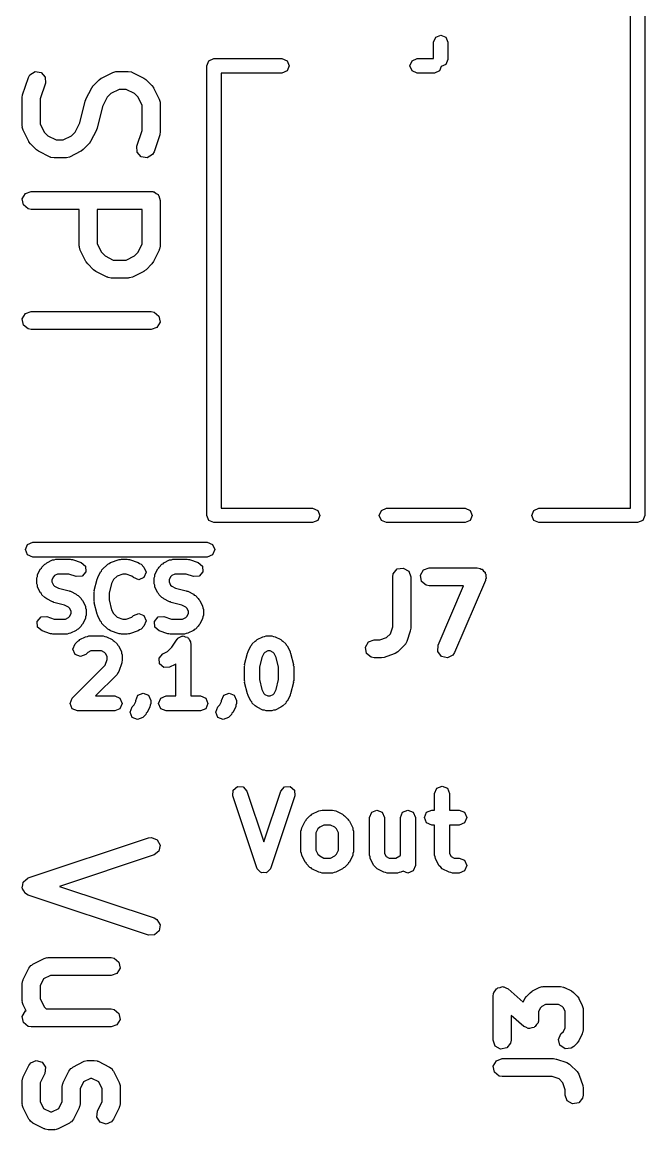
# Model space of a CAD drawing. Extents: x 83.3 to 116.7, y -116.6 to -83.3.
# Drawn here: x 83.27 to 88.46, y -107.72 to -98.49 of the extents above; entities that cross this region are included whole.
import ezdxf

# ---------------------------------------------------------------- set-up
doc = ezdxf.new("R2010")
doc.units = 0
doc.layers.add('BLACK', color=7, linetype='CONTINUOUS')

msp = doc.modelspace()

# ---------------------------------------------------------------- linework, layer by layer
at = {"layer": 'BLACK', "linetype": 'CONTINUOUS'}
for p, q in [((88.46, -97.4), (88.46, -102.6)), ((88.34, -102.54), (88.34, -97.46)), ((86.7, -98.6585), (86.7176, -98.616)), ((86.7176, -98.616), (86.76, -98.5985)), ((86.76, -98.5985), (86.8024, -98.616)), ((86.8024, -98.616), (86.82, -98.6585)), ((86.7, -98.795), (86.7, -98.6585)), ((86.82, -98.6585), (86.82, -98.8015)), ((84.81, -98.855), (84.8276, -98.8126)), ((84.8276, -98.8126), (84.87, -98.795)), ((84.87, -98.795), (85.4365, -98.795)), ((85.4365, -98.795), (85.479, -98.8126)), ((85.479, -98.8126), (85.4965, -98.855)), ((86.5035, -98.855), (86.521, -98.8126)), ((86.521, -98.8126), (86.5635, -98.795)), ((86.5635, -98.795), (86.7, -98.795)), ((86.82, -98.8015), (86.8024, -98.844)), ((83.3365, -98.9296), (83.3802, -98.9027)), ((83.3802, -98.9027), (83.4309, -98.9102)), ((83.4309, -98.9102), (83.465, -98.9486)), ((83.9331, -98.9567), (84.0284, -98.9091)), ((84.0284, -98.9091), (84.0533, -98.9017)), ((84.0533, -98.9017), (84.0577, -98.9027)), ((84.0577, -98.9027), (84.0619, -98.9012)), ((84.0619, -98.9012), (84.1571, -98.9012)), ((84.1571, -98.9012), (84.1828, -98.9057)), ((84.1828, -98.9057), (84.1862, -98.9086)), ((84.1862, -98.9086), (84.1907, -98.9091)), ((84.1907, -98.9091), (84.2859, -98.9567)), ((84.81, -102.6), (84.81, -98.855)), ((85.479, -98.8974), (85.4365, -98.915)), ((85.4965, -98.855), (85.479, -98.8974)), ((86.521, -98.8974), (86.5035, -98.855)), ((86.5635, -98.915), (86.521, -98.8974)), ((86.749, -98.8974), (86.7065, -98.915)), ((86.7646, -98.8596), (86.749, -98.8974)), ((86.8024, -98.844), (86.7646, -98.8596)), ((83.2765, -99.0953), (83.3241, -98.9525)), ((83.3241, -98.9525), (83.3365, -98.9296)), ((83.4664, -98.9999), (83.4226, -99.1312)), ((83.465, -98.9486), (83.4664, -98.9999)), ((83.866, -99.0184), (83.9136, -98.9708)), ((83.9136, -98.9708), (83.932, -98.9579)), ((83.932, -98.9579), (83.9331, -98.9567)), ((84.2859, -98.9567), (84.3039, -98.9701)), ((84.3039, -98.9701), (84.3054, -98.9708)), ((84.3054, -98.9708), (84.353, -99.0184)), ((85.4365, -98.915), (84.93, -98.915)), ((84.93, -98.915), (84.93, -102.54)), ((86.7065, -98.915), (86.5635, -98.915)), ((83.2765, -99.097), (83.2765, -99.0953)), ((83.8043, -99.1331), (83.852, -99.0379)), ((83.852, -99.0379), (83.8653, -99.0199)), ((83.8653, -99.0199), (83.866, -99.0184)), ((84.0111, -99.0854), (83.9807, -99.1159)), ((84.0796, -99.0512), (84.0111, -99.0854)), ((84.1394, -99.0512), (84.0796, -99.0512)), ((84.208, -99.0854), (84.1394, -99.0512)), ((84.2384, -99.1159), (84.208, -99.0854)), ((84.353, -99.0184), (84.3659, -99.0368)), ((84.3659, -99.0368), (84.3671, -99.0379)), ((84.3671, -99.0379), (84.4147, -99.1331)), ((83.2726, -99.119), (83.2765, -99.097)), ((83.2726, -99.3571), (83.2726, -99.119)), ((83.4226, -99.1312), (83.4226, -99.3394)), ((83.753, -99.331), (83.7987, -99.1485)), ((83.7987, -99.1485), (83.8039, -99.1367)), ((83.8039, -99.1367), (83.8043, -99.1331)), ((83.9807, -99.1159), (83.9422, -99.1928)), ((84.2726, -99.1844), (84.2384, -99.1159)), ((84.2726, -99.3926), (84.2726, -99.1844)), ((84.4147, -99.1331), (84.4221, -99.1581)), ((84.4221, -99.1581), (84.4211, -99.1625)), ((84.4211, -99.1625), (84.4226, -99.1667)), ((84.4226, -99.1667), (84.4226, -99.4048)), ((83.9422, -99.1928), (83.8966, -99.3753)), ((83.2742, -99.3614), (83.2726, -99.3571)), ((83.2731, -99.3657), (83.2742, -99.3614)), ((83.2805, -99.3907), (83.2731, -99.3657)), ((83.4226, -99.3394), (83.4569, -99.408)), ((83.7146, -99.408), (83.753, -99.331)), ((83.3282, -99.4859), (83.2805, -99.3907)), ((83.4569, -99.408), (83.4873, -99.4384)), ((83.4873, -99.4384), (83.5558, -99.4726)), ((83.6156, -99.4726), (83.6841, -99.4384)), ((83.6841, -99.4384), (83.7146, -99.408)), ((83.8909, -99.3907), (83.8433, -99.4859)), ((83.8913, -99.3872), (83.8909, -99.3907)), ((83.8966, -99.3753), (83.8913, -99.3872)), ((84.2288, -99.5239), (84.2726, -99.3926)), ((84.4188, -99.4285), (84.3712, -99.5713)), ((84.4226, -99.4048), (84.4187, -99.4268)), ((84.4187, -99.4268), (84.4188, -99.4285)), ((83.3293, -99.487), (83.3282, -99.4859)), ((83.3422, -99.5054), (83.3293, -99.487)), ((83.3898, -99.553), (83.3422, -99.5054)), ((83.3913, -99.5537), (83.3898, -99.553)), ((83.4093, -99.5671), (83.3913, -99.5537)), ((83.5558, -99.4726), (83.6156, -99.4726)), ((83.7816, -99.553), (83.7632, -99.5659)), ((83.8292, -99.5054), (83.7816, -99.553)), ((83.8299, -99.5039), (83.8292, -99.5054)), ((83.8433, -99.4859), (83.8299, -99.5039)), ((84.2302, -99.5752), (84.2288, -99.5239)), ((83.5046, -99.6147), (83.4093, -99.5671)), ((83.509, -99.6152), (83.5046, -99.6147)), ((83.5124, -99.6181), (83.509, -99.6152)), ((83.5381, -99.6226), (83.5124, -99.6181)), ((83.6333, -99.6226), (83.5381, -99.6226)), ((83.6375, -99.6211), (83.6333, -99.6226)), ((83.6419, -99.6221), (83.6375, -99.6211)), ((83.6669, -99.6147), (83.6419, -99.6221)), ((83.7621, -99.5671), (83.6669, -99.6147)), ((83.7632, -99.5659), (83.7621, -99.5671)), ((84.2643, -99.6136), (84.2302, -99.5752)), ((84.315, -99.6211), (84.2643, -99.6136)), ((84.3587, -99.5942), (84.315, -99.6211)), ((84.3712, -99.5713), (84.3587, -99.5942)), ((83.2738, -99.9632), (83.2994, -99.9187)), ((83.2994, -99.9187), (83.3476, -99.9012)), ((83.3476, -99.9012), (84.3476, -99.9012)), ((84.3476, -99.9012), (84.3574, -99.9029)), ((84.3574, -99.9029), (84.3606, -99.9023)), ((84.3606, -99.9023), (84.3635, -99.904)), ((84.3635, -99.904), (84.3733, -99.9057)), ((84.3733, -99.9057), (84.3882, -99.9182)), ((84.3882, -99.9182), (84.4051, -99.928)), ((83.2827, -100.014), (83.2738, -99.9632)), ((83.322, -100.047), (83.2827, -100.014)), ((84.4051, -99.928), (84.4074, -99.9343)), ((84.4074, -99.9343), (84.4126, -99.9387)), ((84.4126, -99.9387), (84.416, -99.9579)), ((84.416, -99.9579), (84.4226, -99.9762)), ((84.4226, -99.9762), (84.4226, -100.357)), ((83.3476, -100.051), (83.322, -100.047)), ((83.7488, -100.051), (83.3476, -100.051)), ((83.7488, -100.357), (83.7488, -100.051)), ((83.8988, -100.051), (83.8988, -100.339)), ((84.2726, -100.051), (83.8988, -100.051)), ((84.2726, -100.339), (84.2726, -100.051)), ((83.7503, -100.361), (83.7488, -100.357)), ((83.7493, -100.366), (83.7503, -100.361)), ((83.7567, -100.391), (83.7493, -100.366)), ((83.8988, -100.339), (83.9331, -100.408)), ((84.2384, -100.408), (84.2726, -100.339)), ((84.4152, -100.386), (84.4147, -100.391)), ((84.4181, -100.383), (84.4152, -100.386)), ((84.4226, -100.357), (84.4181, -100.383)), ((83.8043, -100.486), (83.7567, -100.391)), ((83.9331, -100.408), (83.9635, -100.438)), ((83.9635, -100.438), (84.032, -100.473)), ((84.032, -100.473), (84.1394, -100.473)), ((84.1394, -100.473), (84.208, -100.438)), ((84.208, -100.438), (84.2384, -100.408)), ((84.4147, -100.391), (84.3671, -100.486)), ((83.8055, -100.487), (83.8043, -100.486)), ((83.8184, -100.505), (83.8055, -100.487)), ((83.866, -100.553), (83.8184, -100.505)), ((83.8675, -100.554), (83.866, -100.553)), ((83.8855, -100.567), (83.8675, -100.554)), ((83.9807, -100.615), (83.8855, -100.567)), ((84.2859, -100.567), (84.1907, -100.615)), ((84.287, -100.566), (84.2859, -100.567)), ((84.3054, -100.553), (84.287, -100.566)), ((84.353, -100.505), (84.3054, -100.553)), ((84.3537, -100.504), (84.353, -100.505)), ((84.3671, -100.486), (84.3537, -100.504)), ((83.9852, -100.615), (83.9807, -100.615)), ((83.9886, -100.618), (83.9852, -100.615)), ((84.0143, -100.623), (83.9886, -100.618)), ((84.1571, -100.623), (84.0143, -100.623)), ((84.1614, -100.621), (84.1571, -100.623)), ((84.1657, -100.622), (84.1614, -100.621)), ((84.1907, -100.615), (84.1657, -100.622)), ((83.2738, -100.963), (83.2994, -100.919)), ((83.2994, -100.919), (83.3476, -100.901)), ((83.3476, -100.901), (84.3476, -100.901)), ((84.3476, -100.901), (84.3733, -100.906)), ((84.3733, -100.906), (84.4126, -100.939)), ((84.4126, -100.939), (84.4215, -100.989)), ((83.2827, -101.014), (83.2738, -100.963)), ((83.322, -101.047), (83.2827, -101.014)), ((84.3958, -101.034), (84.3476, -101.051)), ((84.4215, -100.989), (84.3958, -101.034)), ((83.3476, -101.051), (83.322, -101.047)), ((84.3476, -101.051), (83.3476, -101.051)), ((84.8276, -102.642), (84.81, -102.6)), ((84.93, -102.54), (85.6925, -102.54)), ((85.6925, -102.54), (85.7349, -102.558)), ((85.7349, -102.558), (85.7525, -102.6)), ((85.7525, -102.6), (85.7349, -102.642)), ((86.2475, -102.6), (86.2651, -102.558)), ((86.2651, -102.642), (86.2475, -102.6)), ((86.2651, -102.558), (86.3075, -102.54)), ((86.3075, -102.54), (86.9625, -102.54)), ((86.9625, -102.54), (87.0049, -102.558)), ((87.0049, -102.558), (87.0225, -102.6)), ((87.0225, -102.6), (87.0049, -102.642)), ((87.5175, -102.6), (87.5351, -102.558)), ((87.5351, -102.642), (87.5175, -102.6)), ((87.5351, -102.558), (87.5775, -102.54)), ((87.5775, -102.54), (88.34, -102.54)), ((88.46, -102.6), (88.4424, -102.642)), ((84.87, -102.66), (84.8276, -102.642)), ((85.6925, -102.66), (84.87, -102.66)), ((85.7349, -102.642), (85.6925, -102.66)), ((86.3075, -102.66), (86.2651, -102.642)), ((86.9625, -102.66), (86.3075, -102.66)), ((87.0049, -102.642), (86.9625, -102.66)), ((87.5775, -102.66), (87.5351, -102.642)), ((88.4, -102.66), (87.5775, -102.66)), ((88.4424, -102.642), (88.4, -102.66)), ((83.3, -102.885), (83.3183, -102.841)), ((83.3183, -102.841), (83.3625, -102.822)), ((83.3625, -102.822), (84.8149, -102.822)), ((84.8149, -102.822), (84.8591, -102.841)), ((84.8591, -102.841), (84.8774, -102.885)), ((83.3183, -102.929), (83.3, -102.885)), ((83.3625, -102.947), (83.3183, -102.929)), ((84.8149, -102.947), (83.3625, -102.947)), ((83.4774, -102.994), (83.525, -102.97)), ((83.525, -102.97), (83.5395, -102.969)), ((83.5395, -102.969), (83.553, -102.964)), ((83.553, -102.964), (83.672, -102.964)), ((83.672, -102.964), (83.6815, -102.968)), ((83.6815, -102.968), (83.6918, -102.967)), ((83.6918, -102.967), (83.7632, -102.991)), ((84.0094, -102.991), (84.0808, -102.967)), ((84.0808, -102.967), (84.0911, -102.968)), ((84.0911, -102.968), (84.1006, -102.964)), ((84.1006, -102.964), (84.1482, -102.964)), ((84.1482, -102.964), (84.1577, -102.968)), ((84.1577, -102.968), (84.168, -102.967)), ((84.168, -102.967), (84.2394, -102.991)), ((84.4536, -102.994), (84.5012, -102.97)), ((84.5012, -102.97), (84.5157, -102.969)), ((84.5157, -102.969), (84.5292, -102.964)), ((84.5292, -102.964), (84.6482, -102.964)), ((84.6482, -102.964), (84.6577, -102.968)), ((84.6577, -102.968), (84.668, -102.967)), ((84.668, -102.967), (84.7394, -102.991)), ((84.8591, -102.929), (84.8149, -102.947)), ((84.8774, -102.885), (84.8591, -102.929)), ((83.4018, -103.093), (83.4256, -103.046)), ((83.4256, -103.046), (83.4334, -103.039)), ((83.4334, -103.039), (83.4374, -103.03)), ((83.4374, -103.03), (83.4612, -103.006)), ((83.4612, -103.006), (83.4707, -103.002)), ((83.4707, -103.002), (83.4774, -102.994)), ((83.7632, -102.991), (83.7994, -103.022)), ((83.7994, -103.022), (83.8027, -103.07)), ((83.9256, -103.07), (83.9334, -103.063)), ((83.9334, -103.063), (83.9374, -103.053)), ((83.9374, -103.053), (83.985, -103.006)), ((83.985, -103.006), (83.9984, -103)), ((83.9984, -103), (84.0094, -102.991)), ((84.2394, -102.991), (84.2504, -103)), ((84.2504, -103), (84.2638, -103.006)), ((84.2638, -103.006), (84.2876, -103.03)), ((84.2876, -103.03), (84.306, -103.074)), ((84.378, -103.093), (84.4018, -103.046)), ((84.4018, -103.046), (84.4096, -103.039)), ((84.4096, -103.039), (84.4135, -103.03)), ((84.4135, -103.03), (84.4374, -103.006)), ((84.4374, -103.006), (84.4469, -103.002)), ((84.4469, -103.002), (84.4536, -102.994)), ((84.7394, -102.991), (84.7755, -103.022)), ((84.7755, -103.022), (84.7789, -103.07)), ((86.3645, -103.086), (86.3975, -103.046)), ((86.3975, -103.046), (86.448, -103.038)), ((86.448, -103.038), (86.4925, -103.063)), ((86.4925, -103.063), (86.51, -103.111)), ((86.5897, -103.098), (86.6154, -103.054)), ((86.6154, -103.054), (86.6636, -103.036)), ((86.6636, -103.036), (87.0636, -103.036)), ((87.0636, -103.036), (87.0892, -103.041)), ((87.0892, -103.041), (87.096, -103.047)), ((87.096, -103.047), (87.1046, -103.049)), ((87.1046, -103.049), (87.1151, -103.063)), ((87.1151, -103.063), (87.1285, -103.074)), ((83.3952, -103.121), (83.4008, -103.108)), ((83.3952, -103.169), (83.3952, -103.121)), ((83.4008, -103.108), (83.4018, -103.093)), ((83.5329, -103.111), (83.5202, -103.136)), ((83.5202, -103.136), (83.5202, -103.154)), ((83.5202, -103.154), (83.5329, -103.18)), ((83.5424, -103.101), (83.5329, -103.111)), ((83.5677, -103.089), (83.5424, -103.101)), ((83.6619, -103.089), (83.5677, -103.089)), ((83.7237, -103.109), (83.6619, -103.089)), ((83.7714, -103.106), (83.7237, -103.109)), ((83.8027, -103.07), (83.7714, -103.106)), ((83.8733, -103.225), (83.8971, -103.13)), ((83.8971, -103.13), (83.9013, -103.124)), ((83.9013, -103.124), (83.9018, -103.117)), ((83.9018, -103.117), (83.9256, -103.07)), ((84.0329, -103.135), (84.0167, -103.167)), ((84.0629, -103.105), (84.0329, -103.135)), ((84.1107, -103.089), (84.0629, -103.105)), ((84.1381, -103.089), (84.1107, -103.089)), ((84.1859, -103.105), (84.1381, -103.089)), ((84.1993, -103.118), (84.1859, -103.105)), ((84.2435, -103.136), (84.1993, -103.118)), ((84.2876, -103.118), (84.2435, -103.136)), ((84.306, -103.074), (84.2876, -103.118)), ((84.3714, -103.121), (84.377, -103.108)), ((84.3714, -103.169), (84.3714, -103.121)), ((84.377, -103.108), (84.378, -103.093)), ((84.5091, -103.111), (84.4964, -103.136)), ((84.4964, -103.136), (84.4964, -103.154)), ((84.4964, -103.154), (84.5091, -103.18)), ((84.5186, -103.101), (84.5091, -103.111)), ((84.5439, -103.089), (84.5186, -103.101)), ((84.6381, -103.089), (84.5439, -103.089)), ((84.6999, -103.109), (84.6381, -103.089)), ((84.7476, -103.106), (84.6999, -103.109)), ((84.7789, -103.07), (84.7476, -103.106)), ((86.36, -103.111), (86.3645, -103.086)), ((86.36, -103.528), (86.36, -103.111)), ((86.51, -103.111), (86.51, -103.54)), ((86.5986, -103.149), (86.5897, -103.098)), ((86.6379, -103.182), (86.5986, -103.149)), ((87.1325, -103.141), (86.8754, -103.741)), ((87.1285, -103.074), (87.1301, -103.083)), ((87.1301, -103.083), (87.1354, -103.09)), ((87.133, -103.132), (87.1325, -103.141)), ((87.1374, -103.124), (87.133, -103.132)), ((87.1354, -103.09), (87.1344, -103.107)), ((87.1344, -103.107), (87.1374, -103.124)), ((83.4008, -103.182), (83.3952, -103.169)), ((83.4018, -103.197), (83.4008, -103.182)), ((83.4256, -103.245), (83.4018, -103.197)), ((83.4334, -103.251), (83.4256, -103.245)), ((83.5329, -103.18), (83.5424, -103.189)), ((83.5424, -103.189), (83.5748, -103.205)), ((83.5748, -103.205), (83.6634, -103.227)), ((83.6634, -103.227), (83.6691, -103.232)), ((83.6691, -103.232), (83.6762, -103.232)), ((83.6762, -103.232), (83.7238, -103.256)), ((83.8714, -103.24), (83.8745, -103.233)), ((83.8714, -103.312), (83.8714, -103.24)), ((83.8745, -103.233), (83.8733, -103.225)), ((84.0167, -103.167), (83.9964, -103.248)), ((83.9964, -103.248), (83.9964, -103.304)), ((84.377, -103.182), (84.3714, -103.169)), ((84.378, -103.197), (84.377, -103.182)), ((84.4018, -103.245), (84.378, -103.197)), ((84.4096, -103.251), (84.4018, -103.245)), ((84.5091, -103.18), (84.5186, -103.189)), ((84.5186, -103.189), (84.551, -103.205)), ((84.551, -103.205), (84.6396, -103.227)), ((84.6396, -103.227), (84.6453, -103.232)), ((84.6453, -103.232), (84.6524, -103.232)), ((84.6524, -103.232), (84.7, -103.256)), ((86.6636, -103.186), (86.6379, -103.182)), ((86.9498, -103.186), (86.6636, -103.186)), ((86.7375, -103.682), (86.9498, -103.186)), ((83.4374, -103.261), (83.4334, -103.251)), ((83.4612, -103.285), (83.4374, -103.261)), ((83.4707, -103.289), (83.4612, -103.285)), ((83.4774, -103.296), (83.4707, -103.289)), ((83.525, -103.32), (83.4774, -103.296)), ((83.5321, -103.321), (83.525, -103.32)), ((83.5378, -103.325), (83.5321, -103.321)), ((83.6264, -103.347), (83.5378, -103.325)), ((83.7238, -103.256), (83.7305, -103.264)), ((83.7305, -103.264), (83.74, -103.268)), ((83.74, -103.268), (83.7638, -103.292)), ((83.7638, -103.292), (83.7678, -103.301)), ((83.7678, -103.301), (83.7755, -103.308)), ((83.7755, -103.308), (83.7994, -103.355)), ((83.8745, -103.319), (83.8714, -103.312)), ((83.8733, -103.327), (83.8745, -103.319)), ((83.8971, -103.422), (83.8733, -103.327)), ((83.9964, -103.304), (84.0167, -103.385)), ((84.4135, -103.261), (84.4096, -103.251)), ((84.4374, -103.285), (84.4135, -103.261)), ((84.4469, -103.289), (84.4374, -103.285)), ((84.4536, -103.296), (84.4469, -103.289)), ((84.5012, -103.32), (84.4536, -103.296)), ((84.5083, -103.321), (84.5012, -103.32)), ((84.514, -103.325), (84.5083, -103.321)), ((84.6026, -103.347), (84.514, -103.325)), ((84.7, -103.256), (84.7067, -103.264)), ((84.7067, -103.264), (84.7162, -103.268)), ((84.7162, -103.268), (84.74, -103.292)), ((84.74, -103.292), (84.744, -103.301)), ((84.744, -103.301), (84.7517, -103.308)), ((84.7517, -103.308), (84.7755, -103.355)), ((83.6588, -103.363), (83.6264, -103.347)), ((83.6683, -103.373), (83.6588, -103.363)), ((83.681, -103.398), (83.6683, -103.373)), ((83.6683, -103.442), (83.681, -103.416)), ((83.681, -103.416), (83.681, -103.398)), ((83.7994, -103.355), (83.8004, -103.37)), ((83.8004, -103.37), (83.806, -103.383)), ((83.806, -103.431), (83.8004, -103.444)), ((83.806, -103.383), (83.806, -103.431)), ((83.9013, -103.428), (83.8971, -103.422)), ((83.9018, -103.435), (83.9013, -103.428)), ((84.0167, -103.385), (84.0329, -103.418)), ((84.0329, -103.418), (84.0629, -103.448)), ((84.1993, -103.434), (84.2435, -103.416)), ((84.2435, -103.416), (84.2876, -103.434)), ((84.635, -103.363), (84.6026, -103.347)), ((84.6445, -103.373), (84.635, -103.363)), ((84.6571, -103.398), (84.6445, -103.373)), ((84.6445, -103.442), (84.6571, -103.416)), ((84.6571, -103.416), (84.6571, -103.398)), ((84.7755, -103.355), (84.7766, -103.37)), ((84.7766, -103.37), (84.7821, -103.383)), ((84.7821, -103.431), (84.7766, -103.444)), ((84.7821, -103.383), (84.7821, -103.431)), ((83.3984, -103.483), (83.4298, -103.446)), ((83.4018, -103.53), (83.3984, -103.483)), ((83.4298, -103.446), (83.4775, -103.443)), ((83.4775, -103.443), (83.5393, -103.464)), ((83.5393, -103.464), (83.6335, -103.464)), ((83.6335, -103.464), (83.6588, -103.451)), ((83.6588, -103.451), (83.6683, -103.442)), ((83.7638, -103.523), (83.74, -103.547)), ((83.7678, -103.513), (83.7638, -103.523)), ((83.7755, -103.507), (83.7678, -103.513)), ((83.7994, -103.459), (83.7755, -103.507)), ((83.8004, -103.444), (83.7994, -103.459)), ((83.9256, -103.483), (83.9018, -103.435)), ((83.9334, -103.489), (83.9256, -103.483)), ((83.9374, -103.499), (83.9334, -103.489)), ((83.985, -103.547), (83.9374, -103.499)), ((84.0629, -103.448), (84.1107, -103.464)), ((84.1107, -103.464), (84.1381, -103.464)), ((84.1381, -103.464), (84.1859, -103.448)), ((84.1859, -103.448), (84.1993, -103.434)), ((84.2876, -103.523), (84.2638, -103.547)), ((84.2876, -103.434), (84.306, -103.479)), ((84.306, -103.479), (84.2876, -103.523)), ((84.3746, -103.483), (84.406, -103.446)), ((84.378, -103.53), (84.3746, -103.483)), ((84.406, -103.446), (84.4537, -103.443)), ((84.4537, -103.443), (84.5155, -103.464)), ((84.5155, -103.464), (84.6097, -103.464)), ((84.6097, -103.464), (84.635, -103.451)), ((84.635, -103.451), (84.6445, -103.442)), ((84.74, -103.523), (84.7162, -103.547)), ((84.744, -103.513), (84.74, -103.523)), ((84.7517, -103.507), (84.744, -103.513)), ((84.7755, -103.459), (84.7517, -103.507)), ((84.7766, -103.444), (84.7755, -103.459)), ((83.438, -103.562), (83.4018, -103.53)), ((83.5094, -103.585), (83.438, -103.562)), ((83.5197, -103.585), (83.5094, -103.585)), ((83.5292, -103.589), (83.5197, -103.585)), ((83.6482, -103.589), (83.5292, -103.589)), ((83.6617, -103.583), (83.6482, -103.589)), ((83.6762, -103.582), (83.6617, -103.583)), ((83.7238, -103.558), (83.6762, -103.582)), ((83.7305, -103.551), (83.7238, -103.558)), ((83.74, -103.547), (83.7305, -103.551)), ((83.7536, -103.634), (83.8012, -103.61)), ((83.8012, -103.61), (83.8157, -103.609)), ((83.8157, -103.609), (83.8292, -103.604)), ((83.8292, -103.604), (83.9482, -103.604)), ((83.9482, -103.604), (83.9617, -103.609)), ((83.9617, -103.609), (83.9762, -103.61)), ((83.9762, -103.61), (84.0238, -103.634)), ((83.9984, -103.552), (83.985, -103.547)), ((84.0094, -103.562), (83.9984, -103.552)), ((84.0808, -103.585), (84.0094, -103.562)), ((84.0911, -103.585), (84.0808, -103.585)), ((84.1006, -103.589), (84.0911, -103.585)), ((84.1482, -103.589), (84.1006, -103.589)), ((84.1577, -103.585), (84.1482, -103.589)), ((84.168, -103.585), (84.1577, -103.585)), ((84.2394, -103.562), (84.168, -103.585)), ((84.2504, -103.552), (84.2394, -103.562)), ((84.2638, -103.547), (84.2504, -103.552)), ((84.4142, -103.562), (84.378, -103.53)), ((84.4856, -103.585), (84.4142, -103.562)), ((84.4959, -103.585), (84.4856, -103.585)), ((84.5054, -103.589), (84.4959, -103.585)), ((84.6244, -103.589), (84.5054, -103.589)), ((84.5707, -103.622), (84.5875, -103.615)), ((84.5875, -103.615), (84.6026, -103.605)), ((84.6026, -103.605), (84.6089, -103.606)), ((84.6089, -103.606), (84.6149, -103.604)), ((84.6149, -103.604), (84.6317, -103.611)), ((84.6378, -103.583), (84.6244, -103.589)), ((84.6317, -103.611), (84.6495, -103.614)), ((84.6524, -103.582), (84.6378, -103.583)), ((84.6495, -103.614), (84.6531, -103.62)), ((84.7, -103.558), (84.6524, -103.582)), ((84.7067, -103.551), (84.7, -103.558)), ((84.7162, -103.547), (84.7067, -103.551)), ((85.2298, -103.634), (85.2774, -103.61)), ((85.2774, -103.61), (85.2919, -103.609)), ((85.2919, -103.609), (85.3054, -103.604)), ((85.3054, -103.604), (85.353, -103.604)), ((85.353, -103.604), (85.3664, -103.609)), ((85.3664, -103.609), (85.3809, -103.61)), ((85.3809, -103.61), (85.4285, -103.634)), ((86.2514, -103.636), (86.3088, -103.617)), ((86.3088, -103.617), (86.3409, -103.585)), ((86.3409, -103.585), (86.36, -103.528)), ((86.5062, -103.564), (86.4776, -103.649)), ((86.51, -103.54), (86.5061, -103.562)), ((86.5061, -103.562), (86.5062, -103.564)), ((83.6952, -103.714), (83.7135, -103.67)), ((83.7135, -103.67), (83.7374, -103.646)), ((83.7374, -103.646), (83.7469, -103.642)), ((83.7469, -103.642), (83.7536, -103.634)), ((84.0238, -103.634), (84.0305, -103.642)), ((84.0305, -103.642), (84.04, -103.646)), ((84.04, -103.646), (84.0638, -103.67)), ((84.0638, -103.67), (84.0678, -103.679)), ((84.0678, -103.679), (84.0755, -103.686)), ((84.0755, -103.686), (84.0994, -103.733)), ((84.4826, -103.734), (84.5187, -103.698)), ((84.5187, -103.698), (84.5629, -103.632)), ((84.5629, -103.632), (84.5682, -103.628)), ((84.5682, -103.628), (84.5707, -103.622)), ((84.6531, -103.62), (84.6591, -103.622)), ((84.6591, -103.622), (84.666, -103.639)), ((84.666, -103.639), (84.6762, -103.654)), ((84.6762, -103.654), (84.6749, -103.66)), ((84.6749, -103.66), (84.6774, -103.666)), ((84.6774, -103.666), (84.6774, -104.104)), ((85.1542, -103.733), (85.178, -103.686)), ((85.178, -103.686), (85.1858, -103.679)), ((85.1858, -103.679), (85.1897, -103.67)), ((85.1897, -103.67), (85.2135, -103.646)), ((85.2135, -103.646), (85.223, -103.642)), ((85.223, -103.642), (85.2298, -103.634)), ((85.4285, -103.634), (85.4353, -103.642)), ((85.4353, -103.642), (85.4448, -103.646)), ((85.4448, -103.646), (85.4686, -103.67)), ((85.4686, -103.67), (85.4725, -103.679)), ((85.4725, -103.679), (85.4803, -103.686)), ((85.4803, -103.686), (85.5041, -103.733)), ((86.1326, -103.698), (86.1582, -103.654)), ((86.1415, -103.749), (86.1326, -103.698)), ((86.1582, -103.654), (86.2064, -103.636)), ((86.2064, -103.636), (86.2514, -103.636)), ((86.4595, -103.679), (86.4023, -103.736)), ((86.4614, -103.675), (86.4595, -103.679)), ((86.4652, -103.672), (86.4614, -103.675)), ((86.4776, -103.649), (86.4652, -103.672)), ((86.7346, -103.733), (86.7375, -103.682)), ((83.7135, -103.758), (83.6952, -103.714)), ((83.7577, -103.776), (83.7135, -103.758)), ((83.8019, -103.758), (83.7577, -103.776)), ((83.8186, -103.741), (83.8019, -103.758)), ((83.8439, -103.729), (83.8186, -103.741)), ((83.9335, -103.729), (83.8439, -103.729)), ((83.9588, -103.741), (83.9335, -103.729)), ((83.9683, -103.751), (83.9588, -103.741)), ((83.965, -103.847), (83.981, -103.799)), ((83.981, -103.776), (83.9683, -103.751)), ((83.981, -103.799), (83.981, -103.776)), ((84.0994, -103.733), (84.1004, -103.748)), ((84.1004, -103.748), (84.106, -103.761)), ((84.106, -103.761), (84.106, -103.809)), ((84.4127, -103.789), (84.4441, -103.753)), ((84.4161, -103.837), (84.4127, -103.789)), ((84.4441, -103.753), (84.4826, -103.734)), ((85.1257, -103.842), (85.1495, -103.746)), ((85.1495, -103.746), (85.1537, -103.741)), ((85.1537, -103.741), (85.1542, -103.733)), ((85.2691, -103.783), (85.2488, -103.864)), ((85.2853, -103.751), (85.2691, -103.783)), ((85.2948, -103.741), (85.2853, -103.751)), ((85.3201, -103.729), (85.2948, -103.741)), ((85.3382, -103.729), (85.3201, -103.729)), ((85.3636, -103.741), (85.3382, -103.729)), ((85.373, -103.751), (85.3636, -103.741)), ((85.3892, -103.783), (85.373, -103.751)), ((85.4095, -103.864), (85.3892, -103.783)), ((85.5041, -103.733), (85.5046, -103.741)), ((85.5046, -103.741), (85.5088, -103.746)), ((85.5088, -103.746), (85.5327, -103.842)), ((86.1808, -103.782), (86.1415, -103.749)), ((86.2064, -103.786), (86.1808, -103.782)), ((86.2636, -103.786), (86.2064, -103.786)), ((86.2651, -103.786), (86.2636, -103.786)), ((86.2873, -103.783), (86.2651, -103.786)), ((86.373, -103.754), (86.2873, -103.783)), ((86.3765, -103.751), (86.373, -103.754)), ((86.381, -103.751), (86.3765, -103.751)), ((86.4023, -103.736), (86.381, -103.751)), ((86.7654, -103.774), (86.7346, -103.733)), ((86.8153, -103.786), (86.7654, -103.774)), ((86.8611, -103.763), (86.8153, -103.786)), ((86.8754, -103.741), (86.8611, -103.763)), ((83.6897, -104.122), (83.965, -103.847)), ((84.1027, -103.829), (84.0789, -103.9)), ((84.106, -103.809), (84.102, -103.819)), ((84.102, -103.819), (84.1027, -103.829)), ((84.4523, -103.868), (84.4161, -103.837)), ((84.5, -103.865), (84.4523, -103.868)), ((84.5476, -103.841), (84.5, -103.865)), ((84.5524, -103.836), (84.5476, -103.841)), ((84.5524, -104.104), (84.5524, -103.836)), ((85.1238, -103.857), (85.1268, -103.849)), ((85.1238, -103.976), (85.1238, -103.857)), ((85.1268, -103.849), (85.1257, -103.842)), ((85.2488, -103.864), (85.2488, -103.968)), ((85.4095, -103.968), (85.4095, -103.864)), ((85.5327, -103.842), (85.5315, -103.849)), ((85.5315, -103.849), (85.5345, -103.857)), ((85.5345, -103.857), (85.5345, -103.976)), ((84.0638, -103.925), (83.8848, -104.104)), ((84.0694, -103.911), (84.0638, -103.925)), ((84.0789, -103.9), (84.0694, -103.911)), ((85.1268, -103.983), (85.1238, -103.976)), ((85.1257, -103.991), (85.1268, -103.983)), ((85.2488, -103.968), (85.2691, -104.049)), ((85.3892, -104.049), (85.4095, -103.968)), ((85.5345, -103.976), (85.5315, -103.983)), ((85.5315, -103.983), (85.5327, -103.991)), ((85.1495, -104.086), (85.1257, -103.991)), ((85.2691, -104.049), (85.2853, -104.082)), ((85.373, -104.082), (85.3892, -104.049)), ((85.5327, -103.991), (85.5088, -104.086)), ((83.6714, -104.166), (83.6897, -104.122)), ((83.6897, -104.21), (83.6714, -104.166)), ((83.8848, -104.104), (84.0435, -104.104)), ((84.0435, -104.104), (84.0876, -104.122)), ((84.0876, -104.122), (84.106, -104.166)), ((84.106, -104.166), (84.0876, -104.21)), ((84.2064, -104.177), (84.219, -104.151)), ((84.219, -104.142), (84.2374, -104.098)), ((84.219, -104.151), (84.219, -104.142)), ((84.2374, -104.098), (84.2815, -104.08)), ((84.2815, -104.08), (84.3257, -104.098)), ((84.3257, -104.098), (84.344, -104.142)), ((84.344, -104.166), (84.3385, -104.18)), ((84.344, -104.142), (84.344, -104.166)), ((84.4095, -104.166), (84.4278, -104.122)), ((84.4278, -104.21), (84.4095, -104.166)), ((84.4278, -104.122), (84.472, -104.104)), ((84.472, -104.104), (84.5524, -104.104)), ((84.6774, -104.104), (84.7577, -104.104)), ((84.7577, -104.104), (84.8019, -104.122)), ((84.8019, -104.122), (84.8202, -104.166)), ((84.8202, -104.166), (84.8019, -104.21)), ((84.9207, -104.177), (84.9333, -104.151)), ((84.9333, -104.142), (84.9516, -104.098)), ((84.9333, -104.151), (84.9333, -104.142)), ((84.9516, -104.098), (84.9958, -104.08)), ((84.9958, -104.08), (85.04, -104.098)), ((85.04, -104.098), (85.0583, -104.142)), ((85.0583, -104.166), (85.0528, -104.18)), ((85.0583, -104.142), (85.0583, -104.166)), ((85.1537, -104.092), (85.1495, -104.086)), ((85.1542, -104.099), (85.1537, -104.092)), ((85.178, -104.147), (85.1542, -104.099)), ((85.1858, -104.153), (85.178, -104.147)), ((85.1897, -104.163), (85.1858, -104.153)), ((85.2135, -104.187), (85.1897, -104.163)), ((85.2853, -104.082), (85.2948, -104.091)), ((85.2948, -104.091), (85.3201, -104.104)), ((85.3201, -104.104), (85.3382, -104.104)), ((85.3382, -104.104), (85.3636, -104.091)), ((85.3636, -104.091), (85.373, -104.082)), ((85.4686, -104.163), (85.4448, -104.187)), ((85.4725, -104.153), (85.4686, -104.163)), ((85.4803, -104.147), (85.4725, -104.153)), ((85.5041, -104.099), (85.4803, -104.147)), ((85.5046, -104.092), (85.5041, -104.099)), ((85.5088, -104.086), (85.5046, -104.092)), ((83.7339, -104.229), (83.6897, -104.21)), ((84.0435, -104.229), (83.7339, -104.229)), ((84.0876, -104.21), (84.0435, -104.229)), ((84.1714, -104.238), (84.1897, -104.193)), ((84.1897, -104.282), (84.1714, -104.238)), ((84.1897, -104.193), (84.2064, -104.177)), ((84.3019, -104.258), (84.2781, -104.282)), ((84.3059, -104.248), (84.3019, -104.258)), ((84.3136, -104.242), (84.3059, -104.248)), ((84.3374, -104.194), (84.3136, -104.242)), ((84.3385, -104.18), (84.3374, -104.194)), ((84.472, -104.229), (84.4278, -104.21)), ((84.7577, -104.229), (84.472, -104.229)), ((84.8019, -104.21), (84.7577, -104.229)), ((84.8857, -104.238), (84.904, -104.193)), ((84.904, -104.282), (84.8857, -104.238)), ((84.904, -104.193), (84.9207, -104.177)), ((85.0162, -104.258), (84.9924, -104.282)), ((85.0202, -104.248), (85.0162, -104.258)), ((85.0279, -104.242), (85.0202, -104.248)), ((85.0517, -104.194), (85.0279, -104.242)), ((85.0528, -104.18), (85.0517, -104.194)), ((85.223, -104.191), (85.2135, -104.187)), ((85.2298, -104.198), (85.223, -104.191)), ((85.2774, -104.222), (85.2298, -104.198)), ((85.2919, -104.223), (85.2774, -104.222)), ((85.3054, -104.229), (85.2919, -104.223)), ((85.353, -104.229), (85.3054, -104.229)), ((85.3664, -104.223), (85.353, -104.229)), ((85.3809, -104.222), (85.3664, -104.223)), ((85.4285, -104.198), (85.3809, -104.222)), ((85.4353, -104.191), (85.4285, -104.198)), ((85.4448, -104.187), (85.4353, -104.191)), ((84.2339, -104.3), (84.1897, -104.282)), ((84.2781, -104.282), (84.2339, -104.3)), ((84.9482, -104.3), (84.904, -104.282)), ((84.9924, -104.282), (84.9482, -104.3)), ((85.0264, -104.936), (85.0298, -104.888)), ((85.0298, -104.888), (85.066, -104.857)), ((85.066, -104.857), (85.1137, -104.861)), ((85.1137, -104.861), (85.145, -104.897)), ((85.145, -104.897), (85.2857, -105.319)), ((85.2857, -105.319), (85.4264, -104.897)), ((85.4264, -104.897), (85.4578, -104.861)), ((85.4578, -104.861), (85.5055, -104.857)), ((85.5055, -104.857), (85.5416, -104.888)), ((85.5416, -104.888), (85.545, -104.936)), ((86.7089, -104.916), (86.7272, -104.872)), ((86.7272, -104.872), (86.7714, -104.854)), ((86.7714, -104.854), (86.8156, -104.872)), ((86.8156, -104.872), (86.8339, -104.916)), ((85.2264, -105.536), (85.0264, -104.936)), ((85.545, -104.936), (85.345, -105.536)), ((86.7089, -105.054), (86.7089, -104.916)), ((86.8339, -104.916), (86.8339, -105.054)), ((85.6796, -105.097), (85.6863, -105.089)), ((85.6863, -105.089), (85.7435, -105.061)), ((85.7435, -105.061), (85.758, -105.059)), ((85.758, -105.059), (85.7714, -105.054)), ((85.7714, -105.054), (85.8571, -105.054)), ((85.8571, -105.054), (85.8706, -105.059)), ((85.8706, -105.059), (85.8851, -105.061)), ((85.8851, -105.061), (85.9422, -105.089)), ((85.9422, -105.089), (85.949, -105.097)), ((86.1661, -105.116), (86.1844, -105.072)), ((86.1844, -105.072), (86.2286, -105.054)), ((86.2286, -105.054), (86.2728, -105.072)), ((86.2728, -105.072), (86.2911, -105.116)), ((86.4232, -105.116), (86.4415, -105.072)), ((86.4415, -105.072), (86.4857, -105.054)), ((86.4857, -105.054), (86.5299, -105.072)), ((86.5299, -105.072), (86.5482, -105.116)), ((86.6232, -105.116), (86.6415, -105.072)), ((86.6415, -105.072), (86.6857, -105.054)), ((86.6857, -105.054), (86.7089, -105.054)), ((86.8339, -105.054), (86.9143, -105.054)), ((86.9143, -105.054), (86.9585, -105.072)), ((86.9585, -105.072), (86.9768, -105.116)), ((85.6012, -105.203), (85.6298, -105.146)), ((85.6298, -105.146), (85.6376, -105.139)), ((85.6376, -105.139), (85.6415, -105.129)), ((85.6415, -105.129), (85.6701, -105.101)), ((85.6701, -105.101), (85.6796, -105.097)), ((85.7862, -105.179), (85.7513, -105.196)), ((85.8424, -105.179), (85.7862, -105.179)), ((85.8773, -105.196), (85.8424, -105.179)), ((85.949, -105.097), (85.9585, -105.101)), ((85.9585, -105.101), (85.987, -105.129)), ((85.987, -105.129), (85.991, -105.139)), ((85.991, -105.139), (85.9988, -105.146)), ((85.9988, -105.146), (86.0273, -105.203)), ((86.1661, -105.431), (86.1661, -105.116)), ((86.2911, -105.116), (86.2911, -105.416)), ((86.4232, -105.433), (86.4232, -105.116)), ((86.5482, -105.116), (86.5482, -105.516)), ((86.6415, -105.161), (86.6232, -105.116)), ((86.6857, -105.179), (86.6415, -105.161)), ((86.7089, -105.179), (86.6857, -105.179)), ((86.7089, -105.431), (86.7089, -105.179)), ((86.9143, -105.179), (86.8339, -105.179)), ((86.8339, -105.179), (86.8339, -105.416)), ((86.9585, -105.161), (86.9143, -105.179)), ((86.9768, -105.116), (86.9585, -105.161)), ((85.5946, -105.231), (85.6002, -105.217)), ((85.5946, -105.402), (85.5946, -105.231)), ((85.6002, -105.217), (85.6012, -105.203)), ((85.7371, -105.211), (85.7196, -105.245)), ((85.7196, -105.245), (85.7196, -105.387)), ((85.7513, -105.196), (85.7371, -105.211)), ((85.8915, -105.211), (85.8773, -105.196)), ((85.9089, -105.245), (85.8915, -105.211)), ((85.9089, -105.387), (85.9089, -105.245)), ((86.0273, -105.203), (86.0284, -105.217)), ((86.0284, -105.217), (86.0339, -105.231)), ((86.0339, -105.231), (86.0339, -105.402)), ((83.3239, -105.619), (84.3239, -105.286)), ((84.3239, -105.286), (84.3497, -105.282)), ((84.3497, -105.282), (84.3974, -105.301)), ((84.3974, -105.301), (84.4218, -105.346)), ((84.4218, -105.346), (84.4115, -105.396)), ((84.3713, -105.428), (83.5848, -105.69)), ((84.4115, -105.396), (84.3713, -105.428)), ((85.6002, -105.416), (85.5946, -105.402)), ((85.6012, -105.43), (85.6002, -105.416)), ((85.6298, -105.487), (85.6012, -105.43)), ((85.7196, -105.387), (85.7371, -105.422)), ((85.7371, -105.422), (85.7513, -105.436)), ((85.7513, -105.436), (85.7862, -105.454)), ((85.7862, -105.454), (85.8424, -105.454)), ((85.8424, -105.454), (85.8773, -105.436)), ((85.8773, -105.436), (85.8915, -105.422)), ((85.8915, -105.422), (85.9089, -105.387)), ((86.0273, -105.43), (85.9988, -105.487)), ((86.0284, -105.416), (86.0273, -105.43)), ((86.0339, -105.402), (86.0284, -105.416)), ((86.1716, -105.444), (86.1661, -105.431)), ((86.1727, -105.459), (86.1716, -105.444)), ((86.2012, -105.516), (86.1727, -105.459)), ((86.2911, -105.416), (86.3037, -105.441)), ((86.3037, -105.441), (86.329, -105.454)), ((86.329, -105.454), (86.3852, -105.454)), ((86.3852, -105.454), (86.4201, -105.436)), ((86.4201, -105.436), (86.4232, -105.433)), ((86.7145, -105.444), (86.7089, -105.431)), ((86.7155, -105.459), (86.7145, -105.444)), ((86.7441, -105.516), (86.7155, -105.459)), ((86.8339, -105.416), (86.8466, -105.441)), ((86.8466, -105.441), (86.8719, -105.454)), ((86.8719, -105.454), (86.9143, -105.454)), ((86.9143, -105.454), (86.9585, -105.472)), ((85.2295, -105.54), (85.2264, -105.536)), ((85.2298, -105.544), (85.2295, -105.54)), ((85.2448, -105.557), (85.2298, -105.544)), ((85.3416, -105.544), (85.3266, -105.557)), ((85.3419, -105.54), (85.3416, -105.544)), ((85.345, -105.536), (85.3419, -105.54)), ((85.6376, -105.494), (85.6298, -105.487)), ((85.6415, -105.503), (85.6376, -105.494)), ((85.6701, -105.532), (85.6415, -105.503)), ((85.6796, -105.536), (85.6701, -105.532)), ((85.6863, -105.544), (85.6796, -105.536)), ((85.7435, -105.572), (85.6863, -105.544)), ((85.9422, -105.544), (85.8851, -105.572)), ((85.949, -105.536), (85.9422, -105.544)), ((85.9585, -105.532), (85.949, -105.536)), ((85.9871, -105.503), (85.9585, -105.532)), ((85.991, -105.494), (85.9871, -105.503)), ((85.9988, -105.487), (85.991, -105.494)), ((86.2162, -105.529), (86.2012, -105.516)), ((86.2292, -105.544), (86.2162, -105.529)), ((86.2863, -105.572), (86.2292, -105.544)), ((86.5482, -105.516), (86.5299, -105.561)), ((86.7591, -105.529), (86.7441, -105.516)), ((86.772, -105.544), (86.7591, -105.529)), ((86.8292, -105.572), (86.772, -105.544)), ((86.9585, -105.472), (86.9768, -105.516)), ((86.9768, -105.516), (86.9585, -105.561)), ((83.2837, -105.651), (83.3023, -105.636)), ((83.3023, -105.636), (83.3201, -105.621)), ((83.3201, -105.621), (83.3222, -105.621)), ((83.3222, -105.621), (83.3239, -105.619)), ((85.2578, -105.572), (85.2448, -105.557)), ((85.2624, -105.573), (85.2578, -105.572)), ((85.2659, -105.576), (85.2624, -105.573)), ((85.2857, -105.574), (85.2659, -105.576)), ((85.3055, -105.576), (85.2857, -105.574)), ((85.309, -105.573), (85.3055, -105.576)), ((85.3137, -105.572), (85.309, -105.573)), ((85.3266, -105.557), (85.3137, -105.572)), ((85.758, -105.573), (85.7435, -105.572)), ((85.7714, -105.579), (85.758, -105.573)), ((85.8571, -105.579), (85.7714, -105.579)), ((85.8706, -105.573), (85.8571, -105.579)), ((85.8851, -105.572), (85.8706, -105.573)), ((86.3008, -105.573), (86.2863, -105.572)), ((86.3143, -105.579), (86.3008, -105.573)), ((86.4, -105.579), (86.3143, -105.579)), ((86.4134, -105.573), (86.4, -105.579)), ((86.428, -105.572), (86.4134, -105.573)), ((86.4469, -105.563), (86.428, -105.572)), ((86.4857, -105.579), (86.4469, -105.563)), ((86.5299, -105.561), (86.4857, -105.579)), ((86.8437, -105.573), (86.8292, -105.572)), ((86.8571, -105.579), (86.8437, -105.573)), ((86.9143, -105.579), (86.8571, -105.579)), ((86.9585, -105.561), (86.9143, -105.579)), ((83.2734, -105.701), (83.2782, -105.678)), ((83.2745, -105.703), (83.2734, -105.701)), ((83.2741, -105.706), (83.2745, -105.703)), ((83.2866, -105.726), (83.2741, -105.706)), ((83.2782, -105.678), (83.2817, -105.655)), ((83.2817, -105.655), (83.2833, -105.653)), ((83.2833, -105.653), (83.2837, -105.651)), ((83.2979, -105.747), (83.2866, -105.726)), ((83.5848, -105.69), (84.3713, -105.953)), ((83.2999, -105.747), (83.2979, -105.747)), ((83.301, -105.749), (83.2999, -105.747)), ((83.3239, -105.762), (83.301, -105.749)), ((84.3239, -106.095), (83.3239, -105.762)), ((84.3713, -105.953), (84.3942, -105.965)), ((84.3942, -105.965), (84.4211, -106.009)), ((84.4211, -106.009), (84.4136, -106.06)), ((84.3752, -106.094), (84.3239, -106.095)), ((84.4136, -106.06), (84.3752, -106.094)), ((83.3617, -106.338), (83.4569, -106.29)), ((83.4569, -106.29), (83.4819, -106.283)), ((83.4819, -106.283), (83.4863, -106.284)), ((83.4863, -106.284), (83.4905, -106.282)), ((83.4905, -106.282), (84.0143, -106.282)), ((84.0143, -106.282), (84.0399, -106.287)), ((84.0399, -106.287), (84.0792, -106.32)), ((83.2805, -106.466), (83.3282, -106.371)), ((83.3282, -106.371), (83.3437, -106.35)), ((83.3437, -106.35), (83.354, -106.346)), ((83.354, -106.346), (83.3617, -106.338)), ((84.0881, -106.37), (84.0625, -106.415)), ((84.0792, -106.32), (84.0881, -106.37)), ((83.2726, -106.5), (83.2771, -106.474)), ((83.2771, -106.474), (83.28, -106.471)), ((83.28, -106.471), (83.2805, -106.466)), ((83.4511, -106.461), (83.4226, -106.518)), ((83.5082, -106.432), (83.4511, -106.461)), ((84.0143, -106.432), (83.5082, -106.432)), ((84.0625, -106.415), (84.0143, -106.432)), ((83.2726, -106.643), (83.2726, -106.5)), ((83.4226, -106.518), (83.4226, -106.625)), ((87.201, -106.574), (87.2139, -106.559)), ((87.2139, -106.559), (87.2244, -106.542)), ((87.2244, -106.542), (87.2301, -106.54)), ((87.2301, -106.54), (87.2339, -106.535)), ((87.2339, -106.535), (87.2538, -106.532)), ((87.2538, -106.532), (87.273, -106.525)), ((87.273, -106.525), (87.2786, -106.527)), ((87.2786, -106.527), (87.2845, -106.526)), ((87.2845, -106.526), (87.302, -106.536)), ((87.302, -106.536), (87.3208, -106.544)), ((87.3208, -106.544), (87.4465, -106.654)), ((87.5041, -106.576), (87.5225, -106.563)), ((87.5225, -106.563), (87.5236, -106.561)), ((87.5236, -106.561), (87.5807, -106.533)), ((87.5807, -106.533), (87.6057, -106.525)), ((87.6057, -106.525), (87.6101, -106.527)), ((87.6101, -106.527), (87.6143, -106.525)), ((87.6143, -106.525), (87.7571, -106.525)), ((87.7571, -106.525), (87.7828, -106.53)), ((87.7828, -106.53), (87.7862, -106.532)), ((87.7862, -106.532), (87.7907, -106.533)), ((87.7907, -106.533), (87.8478, -106.561)), ((87.8478, -106.561), (87.8658, -106.575)), ((83.2742, -106.647), (83.2726, -106.643)), ((83.2731, -106.651), (83.2742, -106.647)), ((83.2805, -106.676), (83.2731, -106.651)), ((83.4226, -106.625), (83.4569, -106.694)), ((87.1964, -106.6), (87.1984, -106.589)), ((87.1964, -106.971), (87.1964, -106.6)), ((87.1979, -106.585), (87.1995, -106.583)), ((87.1984, -106.589), (87.1979, -106.585)), ((87.1995, -106.583), (87.201, -106.574)), ((87.4465, -106.654), (87.4615, -106.624)), ((87.4615, -106.624), (87.4748, -106.606)), ((87.4748, -106.606), (87.4755, -106.604)), ((87.4755, -106.604), (87.5041, -106.576)), ((87.8658, -106.575), (87.8673, -106.576)), ((87.8673, -106.576), (87.8959, -106.604)), ((87.8959, -106.604), (87.9088, -106.622)), ((87.9088, -106.622), (87.9099, -106.624)), ((87.9099, -106.624), (87.9385, -106.681)), ((83.2738, -106.773), (83.2994, -106.728)), ((83.3054, -106.726), (83.2805, -106.676)), ((83.2994, -106.728), (83.3054, -106.726)), ((83.4569, -106.694), (83.4739, -106.711)), ((83.4739, -106.711), (84.0143, -106.711)), ((84.0143, -106.711), (84.0399, -106.715)), ((84.0399, -106.715), (84.0792, -106.748)), ((84.0792, -106.748), (84.0881, -106.799)), ((87.5902, -106.702), (87.575, -106.732)), ((87.575, -106.732), (87.575, -106.8)), ((87.6016, -106.69), (87.5902, -106.702)), ((87.632, -106.675), (87.6016, -106.69)), ((87.7394, -106.675), (87.632, -106.675)), ((87.7699, -106.69), (87.7394, -106.675)), ((87.7812, -106.702), (87.7699, -106.69)), ((87.7964, -106.732), (87.7812, -106.702)), ((87.7964, -106.868), (87.7964, -106.732)), ((87.9385, -106.681), (87.9459, -106.706)), ((87.9459, -106.706), (87.9449, -106.71)), ((87.9449, -106.71), (87.9464, -106.714)), ((87.9464, -106.714), (87.9464, -106.886)), ((83.2827, -106.823), (83.2738, -106.773)), ((83.322, -106.856), (83.2827, -106.823)), ((84.0625, -106.843), (84.0143, -106.861)), ((84.0881, -106.799), (84.0625, -106.843)), ((87.4506, -106.856), (87.3464, -106.765)), ((87.3464, -106.765), (87.3464, -106.971)), ((87.5575, -106.841), (87.547, -106.858)), ((87.5705, -106.826), (87.5575, -106.841)), ((87.572, -106.817), (87.5705, -106.826)), ((87.5736, -106.815), (87.572, -106.817)), ((87.575, -106.8), (87.573, -106.811)), ((87.573, -106.811), (87.5736, -106.815)), ((83.3476, -106.861), (83.322, -106.856)), ((84.0143, -106.861), (83.3476, -106.861)), ((87.4695, -106.864), (87.4506, -106.856)), ((87.487, -106.874), (87.4695, -106.864)), ((87.4929, -106.873), (87.487, -106.874)), ((87.4984, -106.875), (87.4929, -106.873)), ((87.5176, -106.868), (87.4984, -106.875)), ((87.5375, -106.865), (87.5176, -106.868)), ((87.5413, -106.86), (87.5375, -106.865)), ((87.547, -106.858), (87.5413, -106.86)), ((87.7396, -106.965), (87.7613, -106.918)), ((87.7613, -106.918), (87.7812, -106.898)), ((87.7812, -106.898), (87.7964, -106.868)), ((87.9385, -106.919), (87.9099, -106.976)), ((87.939, -106.915), (87.9385, -106.919)), ((87.9419, -106.911), (87.939, -106.915)), ((87.9464, -106.886), (87.9419, -106.911)), ((87.214, -107.02), (87.1964, -106.971)), ((87.2584, -107.045), (87.214, -107.02)), ((87.3419, -106.997), (87.3089, -107.036)), ((87.3464, -106.971), (87.3419, -106.997)), ((87.7528, -107.014), (87.7396, -106.965)), ((87.7949, -107.044), (87.7528, -107.014)), ((87.8673, -107.024), (87.846, -107.039)), ((87.8959, -106.996), (87.8673, -107.024)), ((87.8966, -106.994), (87.8959, -106.996)), ((87.9099, -106.976), (87.8966, -106.994)), ((87.3089, -107.036), (87.2584, -107.045)), ((87.846, -107.039), (87.7949, -107.044)), ((83.2805, -107.276), (83.3282, -107.181)), ((83.3282, -107.181), (83.3437, -107.16)), ((83.3437, -107.16), (83.3907, -107.139)), ((83.3907, -107.139), (83.4399, -107.154)), ((83.4399, -107.154), (83.4682, -107.197)), ((83.4682, -107.197), (83.4623, -107.248)), ((83.6615, -107.228), (83.677, -107.207)), ((83.677, -107.207), (83.6873, -107.203)), ((83.6873, -107.203), (83.695, -107.195)), ((83.695, -107.195), (83.7903, -107.147)), ((83.7903, -107.147), (83.8152, -107.14)), ((83.8152, -107.14), (83.8196, -107.141)), ((83.8196, -107.141), (83.8238, -107.139)), ((83.8238, -107.139), (83.8714, -107.139)), ((83.8714, -107.139), (83.8971, -107.144)), ((83.8971, -107.144), (83.9005, -107.147)), ((83.9005, -107.147), (83.905, -107.147)), ((83.905, -107.147), (84.0002, -107.195)), ((84.0002, -107.195), (84.0211, -107.21)), ((84.0211, -107.21), (84.0256, -107.221)), ((87.1976, -107.187), (87.2232, -107.143)), ((87.2065, -107.237), (87.1976, -107.187)), ((87.2232, -107.143), (87.2714, -107.125)), ((87.2714, -107.125), (87.7, -107.125)), ((87.7, -107.125), (87.7221, -107.129)), ((87.7221, -107.129), (87.7237, -107.129)), ((87.7237, -107.129), (87.8094, -107.157)), ((87.8094, -107.157), (87.8323, -107.17)), ((87.8323, -107.17), (87.8347, -107.174)), ((87.8347, -107.174), (87.8387, -107.176)), ((87.8387, -107.176), (87.8959, -107.233)), ((83.2726, -107.31), (83.2771, -107.284)), ((83.2771, -107.284), (83.28, -107.28)), ((83.28, -107.28), (83.2805, -107.276)), ((83.4623, -107.248), (83.4226, -107.327)), ((83.6139, -107.324), (83.6615, -107.228)), ((83.8415, -107.289), (83.7845, -107.318)), ((83.8537, -107.289), (83.8415, -107.289)), ((83.9108, -107.318), (83.8537, -107.289)), ((84.0256, -107.221), (84.0337, -107.228)), ((84.0337, -107.228), (84.0814, -107.324)), ((87.2458, -107.27), (87.2065, -107.237)), ((87.2714, -107.275), (87.2458, -107.27)), ((87.6878, -107.275), (87.2714, -107.275)), ((87.7452, -107.294), (87.6878, -107.275)), ((87.7773, -107.326), (87.7452, -107.294)), ((87.8959, -107.233), (87.9108, -107.254)), ((87.9108, -107.254), (87.9112, -107.258)), ((87.9112, -107.258), (87.914, -107.262)), ((87.914, -107.262), (87.9426, -107.348)), ((83.2726, -107.5), (83.2726, -107.31)), ((83.4226, -107.327), (83.4226, -107.482)), ((83.606, -107.357), (83.6105, -107.331)), ((83.606, -107.482), (83.606, -107.357)), ((83.6105, -107.331), (83.6134, -107.328)), ((83.6134, -107.328), (83.6139, -107.324)), ((83.7845, -107.318), (83.756, -107.375)), ((83.756, -107.375), (83.756, -107.5)), ((83.9393, -107.375), (83.9108, -107.318)), ((83.9393, -107.482), (83.9393, -107.375)), ((84.0814, -107.324), (84.0888, -107.349)), ((84.0888, -107.349), (84.0878, -107.353)), ((84.0878, -107.353), (84.0893, -107.357)), ((84.0893, -107.357), (84.0893, -107.5)), ((87.7964, -107.384), (87.7773, -107.326)), ((87.7964, -107.429), (87.7964, -107.384)), ((87.9426, -107.348), (87.9459, -107.37)), ((87.9459, -107.37), (87.9464, -107.371)), ((87.9464, -107.371), (87.9464, -107.429)), ((83.4226, -107.482), (83.4511, -107.539)), ((83.5774, -107.539), (83.606, -107.482)), ((83.8996, -107.562), (83.9393, -107.482)), ((87.814, -107.477), (87.7964, -107.429)), ((87.8584, -107.502), (87.814, -107.477)), ((87.9419, -107.454), (87.9089, -107.494)), ((87.9464, -107.429), (87.9419, -107.454)), ((83.2742, -107.504), (83.2726, -107.5)), ((83.2731, -107.509), (83.2742, -107.504)), ((83.2805, -107.534), (83.2731, -107.509)), ((83.3282, -107.629), (83.2805, -107.534)), ((83.4511, -107.539), (83.5082, -107.568)), ((83.5082, -107.568), (83.5204, -107.568)), ((83.5204, -107.568), (83.5774, -107.539)), ((83.748, -107.534), (83.7004, -107.629)), ((83.7485, -107.529), (83.748, -107.534)), ((83.7514, -107.526), (83.7485, -107.529)), ((83.756, -107.5), (83.7514, -107.526)), ((83.8937, -107.613), (83.8996, -107.562)), ((84.0814, -107.534), (84.0337, -107.629)), ((84.0819, -107.529), (84.0814, -107.534)), ((84.0848, -107.526), (84.0819, -107.529)), ((84.0893, -107.5), (84.0848, -107.526)), ((87.9089, -107.494), (87.8584, -107.502)), ((83.3363, -107.636), (83.3282, -107.629)), ((83.3408, -107.647), (83.3363, -107.636)), ((83.3617, -107.662), (83.3408, -107.647)), ((83.4569, -107.71), (83.3617, -107.662)), ((83.6669, -107.662), (83.5716, -107.71)), ((83.6746, -107.654), (83.6669, -107.662)), ((83.6849, -107.65), (83.6746, -107.654)), ((83.7004, -107.629), (83.6849, -107.65)), ((83.922, -107.655), (83.8937, -107.613)), ((83.9712, -107.67), (83.922, -107.655)), ((84.0182, -107.65), (83.9712, -107.67)), ((84.0337, -107.629), (84.0182, -107.65)), ((83.4614, -107.71), (83.4569, -107.71)), ((83.4648, -107.713), (83.4614, -107.71)), ((83.4905, -107.718), (83.4648, -107.713)), ((83.5381, -107.718), (83.4905, -107.718)), ((83.5423, -107.716), (83.5381, -107.718)), ((83.5467, -107.717), (83.5423, -107.716)), ((83.5716, -107.71), (83.5467, -107.717))]:
    msp.add_line(p, q, dxfattribs=at)

doc.saveas('drawing.dxf')
